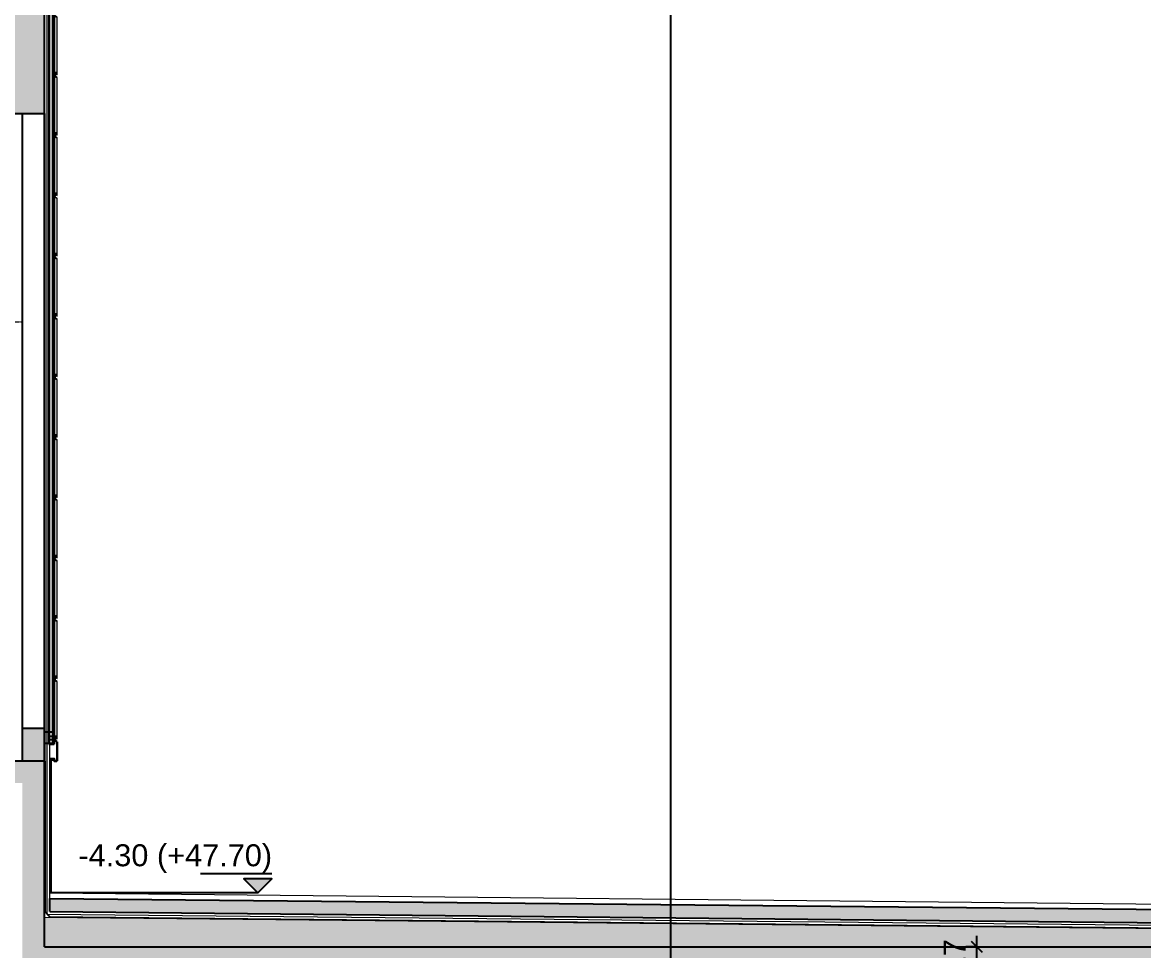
# Model space of a CAD drawing. Header units: centimetres. Extents: x -678439 to 71514, y -426864 to 8594.
# Drawn here: x 68656 to 69676, y 4728 to 5573 of the extents above; entities that cross this region are included whole.
import ezdxf

# ---------------------------------------------------------------- set-up
doc = ezdxf.new("R2010")
doc.units = ezdxf.units.CM
doc.header["$LTSCALE"] = 0.01
doc.header["$MEASUREMENT"] = 0
doc.header["$PDMODE"] = 3
for name, pattern in [('$0$CENTER', [50.8, 31.75, -6.35, 6.35, -6.35]), ('HIDDEN', [9.525, 6.35, -3.175]), ('HIDDEN2', [0.1875, 0.125, -0.0625]), ('K5LT_AXLED', [19.5, 15, -1.5, 1.5, -1.5])]:
    doc.linetypes.add(name, pattern=pattern)
doc.layers.get('0').update_dxf_attribs({"lineweight": 0})
doc.layers.get('DefPoints').update_dxf_attribs({"color": 200})
for name, color, linetype in [('$0$V-0_Axis', 8, '$0$CENTER'), ('AG-PLASTER', 73, 'Continuous'), ('Alu Panel', 24, 'Continuous'), ('AR-Water Isolation', 1, 'HIDDEN2'), ('B-H', 9, 'Continuous'), ('GOR2', 152, 'Continuous'), ('IZ1', 9, 'HIDDEN2'), ('METAL', 122, 'Continuous'), ('SIVA', 151, 'Continuous'), ('V-0_Dimension', 1, 'Continuous'), ('V-0_Hatch_Concrete', 252, 'Continuous'), ('V-0_Notation_Level_500', 2, 'Continuous'), ('V-2_Column', 160, 'Continuous'), ('V-2_Wall', 4, 'Continuous')]:
    doc.layers.add(name, color=color, linetype=linetype)
for name, color, linetype, lineweight in [('AG-Floor_Concrete(with hardener)', 7, 'Continuous', 18), ('AG-Insulation_Heat_Rockwool', 95, 'BATTING', 13), ('AI-110', 3, 'Continuous', 30), ('AR-HIDDEN', 9, 'HIDDEN', 18), ('LIBERTA200', 213, 'Continuous', 18), ('Y-GORUNUS COK INCE', 9, 'Continuous', 5)]:
    doc.layers.add(name, color=color, linetype=linetype, lineweight=lineweight)
doc.styles.add('VIVA_100', font='arial.ttf', dxfattribs={"height": 20})
doc.linetypes.add('BATTING', pattern='A,0.0001,-0.1,[134,ltypeshp.shx,S=0.1,R=0,X=-0.1,Y=0],-0.2,[134,ltypeshp.shx,S=0.1,R=180,X=0.1,Y=0],-0.1', length=0.4001)
doc.dimstyles.new('VIVA_100', dxfattribs={"dimscale": 10, "dimtxt": 25, "dimasz": 1, "dimexe": 1, "dimexo": 1, "dimgap": 1, "dimtad": 1, "dimdec": 0, "dimzin": 3, "dimdsep": 46, "dimtxsty": 'VIVA_100', "dimblk": 'OBLIQUE', "dimcen": 0, "dimdle": 1, "dimclrd": 256, "dimclre": 256, "dimclrt": 256, "dimadec": 1, "dimazin": 0, "dimtfac": 0.75, "dimtdec": 0, "dimtix": 1, "dimtmove": 2, "dimatfit": 2, "dimldrblk": 'DOT', "dimfxlon": 1, "dimfrac": 1, "dimtolj": 1, "dimtzin": 0, "dimlwd": -1, "dimlwe": -1, "dimarcsym": 0})

# ---------------------------------------------------------------- blocks, each defined once
blk = doc.blocks.new('_OBLIQUE')
at = {"color": 0, "linetype": 'ByBlock'}
blk.add_line((-0.5, -0.5), (0.5, 0.5), dxfattribs=at)
blk = doc.blocks.new('*D229')
at = {"layer": 'DefPoints', "color": 0, "transparency": 16777216}
for p in [(69524.3, 4731), (69524.3, 4731), (69524.3, 4714)]:
    blk.add_point(p, dxfattribs=at)
at = {"layer": 'V-0_Dimension', "transparency": 16777216}
for p, q in [((69524.3, 4731), (69524.3, 4741)), ((69524.3, 4731), (69514.3, 4731)), ((69524.3, 4714), (69524.3, 4731)), ((69524.3, 4714), (69514.3, 4714)), ((69524.3, 4714), (69524.3, 4704))]:
    blk.add_line(p, q, dxfattribs=at)
at = {"layer": 'V-0_Dimension', "transparency": 16777216, "xscale": 10, "yscale": 10, "zscale": 10}
for p, rotation in [((69524.3, 4731), 270), ((69524.3, 4714), 90)]:
    blk.add_blockref('_OBLIQUE', p, dxfattribs=dict(at, rotation=rotation))
at = {"layer": 'V-0_Dimension', "transparency": 16777216, "insert": (69504.2, 4722.5), "char_height": 20, "attachment_point": 5, "rotation": 90, "style": 'VIVA_100'}
blk.add_mtext('\\A1;17 ', dxfattribs=at)
blk = doc.blocks.new('_DOT')
blk.add_line((-0.5, 0), (-1, 0))
at = {"const_width": 0.5}
blk.add_lwpolyline([(-0.25, 0, 1), (0.25, 0, 1)], format="xyb", close=True, dxfattribs=at)
blk = doc.blocks.new('*U169')
blk.add_hatch(color=256).paths.add_polyline_path([(-12.8, 12.8), (12.8, 12.8), (0, 0)])
for p, q in [((12.8, 17.4), (-52.2, 17.4)), ((0, 0), (-50.4, 0))]:
    blk.add_line(p, q)
blk.add_lwpolyline([(0, 0), (12.8, 12.8), (-12.8, 12.8)], close=True)
at = {"style": 'VIVA_100'}
blk.add_attdef('%%P0.00', (-56.7, 24.3), '', height=20, dxfattribs=at)
blk = doc.blocks.new('kot-a-a')
at = {"layer": 'V-0_Notation_Level_500', "transparency": 33554687}
blk.add_line((13539.2, 4770), (13400.2, 4770), dxfattribs=at)
ref = blk.add_blockref('*U169', (13589.5, 4770), dxfattribs=at)
ref.add_attrib('%%P0.00', '-4.30 (+47.70)', (13426.2, 4794.3), dxfattribs={"layer": '0', "height": 20, "style": 'VIVA_100'})
blk = doc.blocks.new('VIDA1')
for p, q in [((-7, 3), (-7, 4)), ((7, 4), (-7, 4)), ((-7, 0), (-7, 3)), ((7, 3), (-7, 3)), ((-2, 0), (-7, 0)), ((-6, 4), (-6, 4)), ((6, 4), (-6, 4)), ((-3, 8), (-5, 7)), ((-5, 4), (-5, 7)), ((-2, 7), (-3, 8)), ((3, 8), (-3, 8)), ((-2, 7), (-2, 8)), ((-2, 7), (-2, 4)), ((-2, -1), (-2, 3)), ((-2, -2), (-2, 3)), ((-1, -1), (-1, 3)), ((0, -1), (0, 3)), ((0, -1), (0, 3)), ((1, -1), (1, 3)), ((2, 7), (2, 8)), ((2, 7), (3, 8)), ((2, 7), (2, 4)), ((2, -1), (2, 3)), ((2, -2), (2, 3)), ((7, 0), (2, 0)), ((3, 8), (5, 7)), ((5, 4), (5, 7)), ((6, 4), (6, 4)), ((7, 3), (7, 4)), ((7, 0), (7, 3)), ((3, -1), (-3, -3)), ((2, -2), (-3, -3)), ((-3, -3), (-2, -2)), ((3, -3), (-3, -5)), ((2, -4), (-3, -5)), ((-3, -5), (-2, -4)), ((3, -5), (-3, -7)), ((2, -6), (-3, -7)), ((-3, -7), (-2, -6)), ((3, -7), (-3, -9)), ((2, -8), (-3, -9)), ((-3, -9), (-2, -8)), ((3, -9), (-3, -11)), ((2, -10), (-3, -11)), ((-3, -11), (-2, -10)), ((-2, -2), (3, -1)), ((-2, -4), (3, -3)), ((-2, -4), (-2, -3)), ((-2, -6), (3, -5)), ((-2, -6), (-2, -5)), ((-2, -8), (3, -7)), ((-2, -8), (-2, -7)), ((-2, -10), (3, -9)), ((-2, -10), (-2, -9)), ((-2, -15), (-2, -12)), ((0, -16), (-2, -15)), ((-1, -12), (0, -12)), ((0, -16), (-1, -12)), ((2, -15), (0, -12)), ((0, -16), (2, -15)), ((3, -1), (2, -2)), ((2, -3), (2, -2)), ((3, -3), (2, -4)), ((2, -6), (2, -4)), ((3, -5), (2, -6)), ((2, -8), (2, -6)), ((3, -7), (2, -8)), ((2, -10), (2, -8)), ((3, -9), (2, -10)), ((2, -15), (2, -10))]:
    blk.add_line(p, q)

msp = doc.modelspace()

# ---------------------------------------------------------------- hatches: boundary and pattern name
at = {"layer": 'B-H'}
h = msp.add_hatch(dxfattribs=at)
h.set_pattern_fill('AR-CONC', color=256, scale=2, style=0)
h.set_pattern_definition([(50, (0, 0), (14.3452037, -1.2550427), [1.5, -16.5]), (355, (0, 0), (-2.7750267, 15.0438427), [1.2, -13.2]), (100.451444, (1.195, -0.105), (11.570177, 13.7887998), [1.2748038, -14.0228422]), (46.1842, (0, 4), (21.3448266, -3.3103856), [2.25, -24.75]), (96.635635, (1.779, 3.724), (18.693239, 19.482372), [1.912207, -21.034275]), (351.184164, (0, 4), (18.693239, 19.482372), [1.8, -19.8]), (21, (2, 3), (11.938141, -8.0523778), [1.5, -16.5]), (326, (2, 3), (4.8663066, 14.503001), [1.2, -13.2]), (71.451445, (2.995, 2.329), (16.8044475, 6.450623), [1.2748038, -14.0228422]), (37.5, (0, 0), (0.2431971, 6.65787708), [0, -13.04, 0, -13.4, 0, -13.25]), (7.5, (0, 0), (5.26139075, 7.88823424), [0, -7.64, 0, -12.74, 0, -5.05]), (327.5, (-4.46, 0), (10.67644872, -0.45109743), [0, -5, 0, -15.6, 0, -20.7]), (317.5, (-6.46, 0), (11.6637234, 2.0020996), [0, -6.5, 0, -10.36, 0, -14.7])])
h.paths.add_polyline_path([(68675.7, 4731), (68675.7, 4758), (70181.2, 4742.9), (70181.2, 4731)])
at = {"layer": 'V-0_Hatch_Concrete', "transparency": 33554534}
h = msp.add_hatch(color=256, dxfattribs=at)
h.dxf.hatch_style = 1
h.paths.add_polyline_path([(61195.7, 5565), (62465.7, 5565), (62465.7, 5490), (62515.7, 5490), (62565.7, 5490), (62565.7, 5565), (64145.7, 5565), (64145.7, 5490), (64245.7, 5490), (64245.7, 5565), (65825.7, 5565), (65825.7, 5490), (65925.7, 5490), (65925.7, 5565), (66665.7, 5565), (66665.7, 5490), (66765.7, 5490), (66765.7, 5568), (68345.7, 5568), (68345.7, 5490), (68445.7, 5490), (68445.7, 5568), (68625.7, 5568), (68625.7, 5490), (68675.7, 5490), (68675.7, 5645), (68655.7, 5645), (68655.7, 5580), (64145.7, 5580), (61095.7, 5580), (61095.7, 5490), (61195.7, 5490)])
h.paths.add_polyline_path([(61195.7, 5285), (59652.6, 5285), (59652.6, 5268), (60406.2, 5268), (60406.2, 5215), (60486.2, 5215), (60486.2, 5268), (60795.7, 5268), (60795.7, 5215), (60875.7, 5215), (60875.7, 5268), (61095.7, 5268), (61095.7, 5215), (61195.7, 5215)])
h.paths.add_polyline_path([(61195.7, 4640), (59652.6, 4640), (59652.6, 4620), (60406.2, 4620), (60406.2, 4570), (60486.2, 4570), (60486.2, 4620), (60795.7, 4620), (60795.7, 4570), (60875.7, 4570), (60875.7, 4620), (61095.7, 4620), (61095.7, 4570), (61195.7, 4570)])
h = msp.add_hatch(color=256, dxfattribs=at)
h.dxf.hatch_style = 1
h.paths.add_polyline_path([(68655.7, 4930), (68675.7, 4930), (68675.7, 4900), (68655.7, 4900)])
h = msp.add_hatch(color=256, dxfattribs=at)
h.dxf.hatch_style = 1
h.paths.add_polyline_path([(70181.2, 4309.3), (70141.2, 4309.3), (70141.2, 3917.7), (70181.2, 3917.7)])
h.paths.add_polyline_path([(70181.2, 4731), (68675.7, 4731), (68675.7, 4900), (68655.7, 4900), (68143.8, 4900), (68143.8, 4885), (68345.7, 4885), (68345.7, 4651), (68395.7, 4651), (68395.7, 4880), (68655.7, 4880), (68655.7, 4651), (68755.7, 4651), (68755.7, 4714), (69195.7, 4714), (69195.7, 4651), (69295.7, 4651), (69295.7, 4714), (70101.2, 4714), (70101.2, 4651), (70141.2, 4651), (70141.2, 4309.3), (70181.2, 4309.3)])
h = msp.add_hatch(color=256, dxfattribs=at)
h.dxf.hatch_style = 1
h.paths.add_polyline_path([(68680.7, 4775), (70187.3, 4759.9), (70187.3, 4747.9), (68680.7, 4763)])

# ---------------------------------------------------------------- linework, layer by layer
at = {"layer": '$0$V-0_Axis'}
msp.add_line((69245.7, 8337.5), (69245.7, 1410), dxfattribs=at)
at = {"layer": 'AG-Floor_Concrete(with hardener)', "color": 30, "ltscale": 0.3}
for p, q in [((68680.8, 4780), (71514.4, 4751.6)), ((68680.7, 4758), (68675.7, 4763)), ((68675.7, 4758), (70181.2, 4742.9))]:
    msp.add_line(p, q, dxfattribs=at)
at = {"layer": 'AG-Insulation_Heat_Rockwool', "linetype": 'Continuous', "ltscale": 2.5}
msp.add_line((68680.7, 4775), (68680.7, 5647), dxfattribs=at)
at = {"layer": 'AG-Insulation_Heat_Rockwool', "ltscale": 0.6}
msp.add_lwpolyline([(70186.2, 4745.4), (68678.2, 4760.5), (68678.2, 5647)], dxfattribs=at)
at = {"layer": 'AG-PLASTER', "ltscale": 0.3}
msp.add_line((68681.7, 4902), (68680.7, 4902), dxfattribs=at)
at = {"layer": 'AI-110', "ltscale": 1000, "transparency": 33554687}
msp.add_line((68675.7, 5490), (68675.7, 4900), dxfattribs=at)
at = {"layer": 'Alu Panel', "ltscale": 0.0002}
for p, q in [((68686.9, 4917.5, 0), (68684.7, 4918.8, 0)), ((68685, 4919, 0), (68685, 4922.2, 0)), ((68687.2, 4917.7, 0), (68685, 4919, 0)), ((68686.2, 4921, 0), (68686.5, 4921, 0)), ((68686.9, 4917.5, 0), (68686.9, 4900.4, 0)), ((68687.2, 4917.7, 0), (68687.2, 4900.4, 0)), ((68684.8, 4901.5), (68682.3, 4901.5)), ((68682.3, 4901.5), (68682.3, 4901.2)), ((68682.3, 4901.2), (68684.5, 4901.2)), ((68684.5, 4901.2), (68684.5, 4900.4)), ((68684.8, 4900.4), (68684.8, 4901.5)), ((68686.8, 4900.3), (68684.9, 4900.3)), ((68684.9, 4900), (68686.8, 4900))]:
    msp.add_line(p, q, dxfattribs=at)
at = {"layer": 'Alu Panel', "ltscale": 0.0002, "elevation": 0}
for points in [[(68686.5, 4921), (68686.5, 4922.5), (68684.7, 4922.5)], [(68686.2, 4921), (68686.2, 4922.2), (68685, 4922.2)]]:
    msp.add_lwpolyline(points, dxfattribs=at)
at = {"layer": 'Alu Panel', "ltscale": 0.0002}
for centre, radius, start, end in [((68684.9, 4900.4), 0.39, 180, 270), ((68684.9, 4900.4), 0.1, 180, 270), ((68686.8, 4900.4), 0.1, 270, 0), ((68686.8, 4900.4), 0.39, 270, 360)]:
    msp.add_arc(centre, radius, start, end, dxfattribs=at)
at = {"layer": 'AR-HIDDEN', "color": 1, "linetype": 'K5LT_AXLED', "transparency": 33554687}
msp.add_lwpolyline([(66765.7, 5300), (68655.7, 5300)], dxfattribs=at)
at = {"layer": 'AR-Water Isolation', "ltscale": 6, "const_width": 0.3}
msp.add_lwpolyline([(68675.9, 4900), (68675.9, 4763.1), (68680.8, 4758.1), (70181.3, 4743.1), (70181.3, 1992.9), (59652.6, 1992.9)], dxfattribs=at)
at = {"layer": 'AR-Water Isolation', "linetype": 'Continuous', "ltscale": 2.5}
msp.add_lwpolyline([(68676, 4900), (68676, 4763.1), (68680.8, 4758.2), (70181.5, 4743.2), (70181.5, 1992.7), (59652.6, 1992.7)], dxfattribs=at)
at = {"layer": 'GOR2'}
for p, q in [((68679.7, 5638.6, 0), (68679.7, 4915.5, 0)), ((68683.2, 5638.6, 0), (68683.2, 4915.5, 0)), ((68684.7, 5638.6, 0), (68684.7, 4915.5, 0)), ((68679.7, 4915.5, 0), (68684.7, 4915.5, 0))]:
    msp.add_line(p, q, dxfattribs=at)
at = {"layer": 'GOR2', "elevation": 0}
msp.add_lwpolyline([(68683.2, 4926.5), (68675.7, 4926.5), (68675.7, 4916.5), (68683.2, 4916.5)], dxfattribs=at)
at = {"layer": 'GOR2'}
for centre in [(68681.4, 4922.7, 0), (68681.4, 4919.6, 0), (68682.3, 4922.7, 0), (68682.3, 4919.6, 0)]:
    msp.add_circle(centre, 0.16, dxfattribs=at)
at = {"layer": 'IZ1'}
for p, q in [((68675.9, 4926.5, 0), (68675.9, 4916.5, 0)), ((68683.7, 4926.5, 0), (68683.2, 4926.5, 0)), ((68683.7, 4926.5, 0), (68683.7, 4916.5, 0)), ((68683.7, 4916.5, 0), (68683.2, 4916.5, 0))]:
    msp.add_line(p, q, dxfattribs=at)
at = {"layer": 'LIBERTA200', "elevation": 0}
for points in [[(68686.3, 5581), (68686.3, 5582.3), (68684.7, 5582.3), (68684.7, 5579.1), (68687.1, 5577.6), (68687.1, 5525.3), (68686.2, 5525.9), (68686.2, 5527.2), (68686.1, 5527.2), (68686.1, 5525.9), (68687.2, 5525.2), (68687.2, 5577.7), (68684.8, 5579.1), (68684.8, 5582.2), (68686.2, 5582.2), (68686.2, 5581)], [(68686.3, 5526), (68686.3, 5527.3), (68684.7, 5527.3), (68684.7, 5524.1), (68687.1, 5522.6), (68687.1, 5470.3), (68686.2, 5470.9), (68686.2, 5472.2), (68686.1, 5472.2), (68686.1, 5470.9), (68687.2, 5470.2), (68687.2, 5522.7), (68684.8, 5524.1), (68684.8, 5527.2), (68686.2, 5527.2), (68686.2, 5526)], [(68686.3, 5471), (68686.3, 5472.3), (68684.7, 5472.3), (68684.7, 5469.1), (68687.1, 5467.6), (68687.1, 5415.3), (68686.2, 5415.9), (68686.2, 5417.2), (68686.1, 5417.2), (68686.1, 5415.9), (68687.2, 5415.2), (68687.2, 5467.7), (68684.8, 5469.1), (68684.8, 5472.2), (68686.2, 5472.2), (68686.2, 5471)], [(68686.3, 5416), (68686.3, 5417.3), (68684.7, 5417.3), (68684.7, 5414.1), (68687.1, 5412.6), (68687.1, 5360.3), (68686.2, 5360.9), (68686.2, 5362.2), (68686.1, 5362.2), (68686.1, 5360.9), (68687.2, 5360.2), (68687.2, 5412.7), (68684.8, 5414.1), (68684.8, 5417.2), (68686.2, 5417.2), (68686.2, 5416)], [(68686.3, 5361), (68686.3, 5362.3), (68684.7, 5362.3), (68684.7, 5359.1), (68687.1, 5357.6), (68687.1, 5305.3), (68686.2, 5305.9), (68686.2, 5307.2), (68686.1, 5307.2), (68686.1, 5305.9), (68687.2, 5305.2), (68687.2, 5357.7), (68684.8, 5359.1), (68684.8, 5362.2), (68686.2, 5362.2), (68686.2, 5361)], [(68686.3, 5306), (68686.3, 5307.3), (68684.7, 5307.3), (68684.7, 5304.1), (68687.1, 5302.6), (68687.1, 5250.3), (68686.2, 5250.9), (68686.2, 5252.2), (68686.1, 5252.2), (68686.1, 5250.9), (68687.2, 5250.2), (68687.2, 5302.7), (68684.8, 5304.1), (68684.8, 5307.2), (68686.2, 5307.2), (68686.2, 5306)], [(68686.3, 5251), (68686.3, 5252.3), (68684.7, 5252.3), (68684.7, 5249.1), (68687.1, 5247.6), (68687.1, 5195.3), (68686.2, 5195.9), (68686.2, 5197.2), (68686.1, 5197.2), (68686.1, 5195.9), (68687.2, 5195.2), (68687.2, 5247.7), (68684.8, 5249.1), (68684.8, 5252.2), (68686.2, 5252.2), (68686.2, 5251)], [(68686.3, 5196), (68686.3, 5197.3), (68684.7, 5197.3), (68684.7, 5194.1), (68687.1, 5192.6), (68687.1, 5140.3), (68686.2, 5140.9), (68686.2, 5142.2), (68686.1, 5142.2), (68686.1, 5140.9), (68687.2, 5140.2), (68687.2, 5192.7), (68684.8, 5194.1), (68684.8, 5197.2), (68686.2, 5197.2), (68686.2, 5196)], [(68686.3, 5141), (68686.3, 5142.3), (68684.7, 5142.3), (68684.7, 5139.1), (68687.1, 5137.6), (68687.1, 5085.3), (68686.2, 5085.9), (68686.2, 5087.2), (68686.1, 5087.2), (68686.1, 5085.9), (68687.2, 5085.2), (68687.2, 5137.7), (68684.8, 5139.1), (68684.8, 5142.2), (68686.2, 5142.2), (68686.2, 5141)], [(68686.3, 5086), (68686.3, 5087.3), (68684.7, 5087.3), (68684.7, 5084.1), (68687.1, 5082.6), (68687.1, 5030.3), (68686.2, 5030.9), (68686.2, 5032.2), (68686.1, 5032.2), (68686.1, 5030.9), (68687.2, 5030.2), (68687.2, 5082.7), (68684.8, 5084.1), (68684.8, 5087.2), (68686.2, 5087.2), (68686.2, 5086)], [(68686.3, 5031), (68686.3, 5032.3), (68684.7, 5032.3), (68684.7, 5029.1), (68687.1, 5027.6), (68687.1, 4975.3), (68686.2, 4975.9), (68686.2, 4977.2), (68686.1, 4977.2), (68686.1, 4975.9), (68687.2, 4975.2), (68687.2, 5027.7), (68684.8, 5029.1), (68684.8, 5032.2), (68686.2, 5032.2), (68686.2, 5031)], [(68686.3, 4976), (68686.3, 4977.3), (68684.7, 4977.3), (68684.7, 4974.1), (68687.1, 4972.6), (68687.1, 4920.3), (68686.2, 4920.9), (68686.2, 4922.2), (68686.1, 4922.2), (68686.1, 4920.9), (68687.2, 4920.2), (68687.2, 4972.7), (68684.8, 4974.1), (68684.8, 4977.2), (68686.2, 4977.2), (68686.2, 4976)]]:
    msp.add_lwpolyline(points, close=True, dxfattribs=at)
at = {"layer": 'METAL'}
msp.add_lwpolyline([(68682, 4897), (68682, 4901.7), (68684.8, 4901.7), (68684.8, 4902), (68681.7, 4902), (68681.7, 4897)], close=True, dxfattribs=at)
at = {"layer": 'SIVA'}
msp.add_line((68681.7, 4902), (68681.7, 4780), dxfattribs=at)
at = {"layer": 'V-2_Column', "ltscale": 200, "transparency": 33554687}
for p, q in [((68675.7, 5490), (68675.7, 5645)), ((68625.7, 5490), (68675.7, 5490)), ((68675.7, 4731), (68675.7, 4900)), ((68680.7, 4775), (70187.3, 4759.9)), ((68680.7, 4763), (70187.3, 4747.9)), ((68675.7, 4731), (70181.2, 4731))]:
    msp.add_line(p, q, dxfattribs=at)
msp.add_lwpolyline([(68655.7, 4930), (68675.7, 4930), (68675.7, 4900), (68655.7, 4900)], close=True, dxfattribs=at)
for points in [[(68675.7, 4900), (61095.7, 4900), (61095.7, 4830), (61195.7, 4830), (61195.7, 4885), (62465.7, 4885)], [(68680.7, 4763), (68680.7, 4775)]]:
    msp.add_lwpolyline(points, dxfattribs=at)
at = {"layer": 'V-2_Wall', "ltscale": 0.3, "transparency": 33554687}
msp.add_lwpolyline([(68675.7, 5490), (68675.7, 4900), (68655.7, 4900), (68655.7, 5490), (68675.7, 5490)], dxfattribs=at)

# ---------------------------------------------------------------- block references
at = {"layer": 'V-0_Notation_Level_500'}
msp.add_blockref('kot-a-a', (55280.5, 10), dxfattribs=at)
at = {"layer": 'Y-GORUNUS COK INCE', "xscale": -0.1, "yscale": 0.1, "zscale": 0.1, "rotation": 270}
for p in [(68684.8, 5525, 0), (68684.8, 5470, 0), (68684.8, 5415, 0), (68684.8, 5360, 0), (68684.8, 5305, 0), (68684.8, 5250, 0), (68684.8, 5195, 0), (68684.8, 5140, 0), (68684.8, 5085, 0), (68684.8, 5030, 0), (68684.8, 4975, 0), (68685, 4920)]:
    msp.add_blockref('VIDA1', p, dxfattribs=at)

# ---------------------------------------------------------------- dimensions: what is measured, and where the dimension line sits
at = {"layer": 'V-0_Dimension'}
dim = msp.add_linear_dim(base=(69524.3, 4731), p1=(69524.3, 4714), p2=(69524.3, 4731), angle=90, dimstyle='VIVA_100', override={"dimpost": ' '}, dxfattribs=at)
dim.commit()
dim.dimension.update_dxf_attribs({"geometry": '*D229', "text_midpoint": (69504.2, 4722.5)})

doc.saveas('drawing.dxf')
